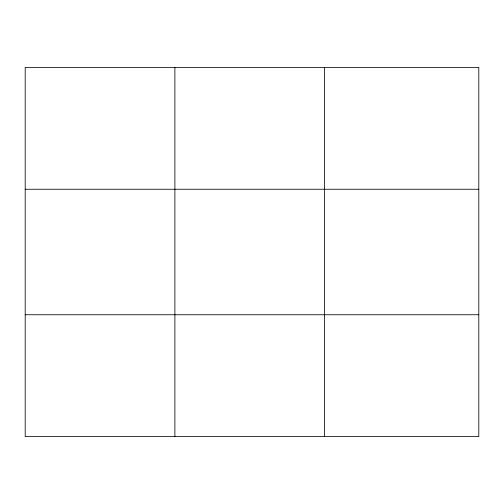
<?xml version="1.0" encoding="UTF-8"?>
<svg xmlns="http://www.w3.org/2000/svg" width="504" height="504" viewBox="0 0 504 504"><rect width="100%" height="100%" fill="white"/><g stroke="black" fill="none" stroke-linecap="round" stroke-linejoin="round"><path stroke-width="0.76" d="M174.888 436.559L174.888 67.442M324.576 436.559L324.576 67.442M478.8 189.252L478.8 67.442L25.2 67.442L25.2 436.559L478.8 436.559L478.8 189.252L25.2 189.252M25.2 314.748L478.8 314.748"/></g></svg>
